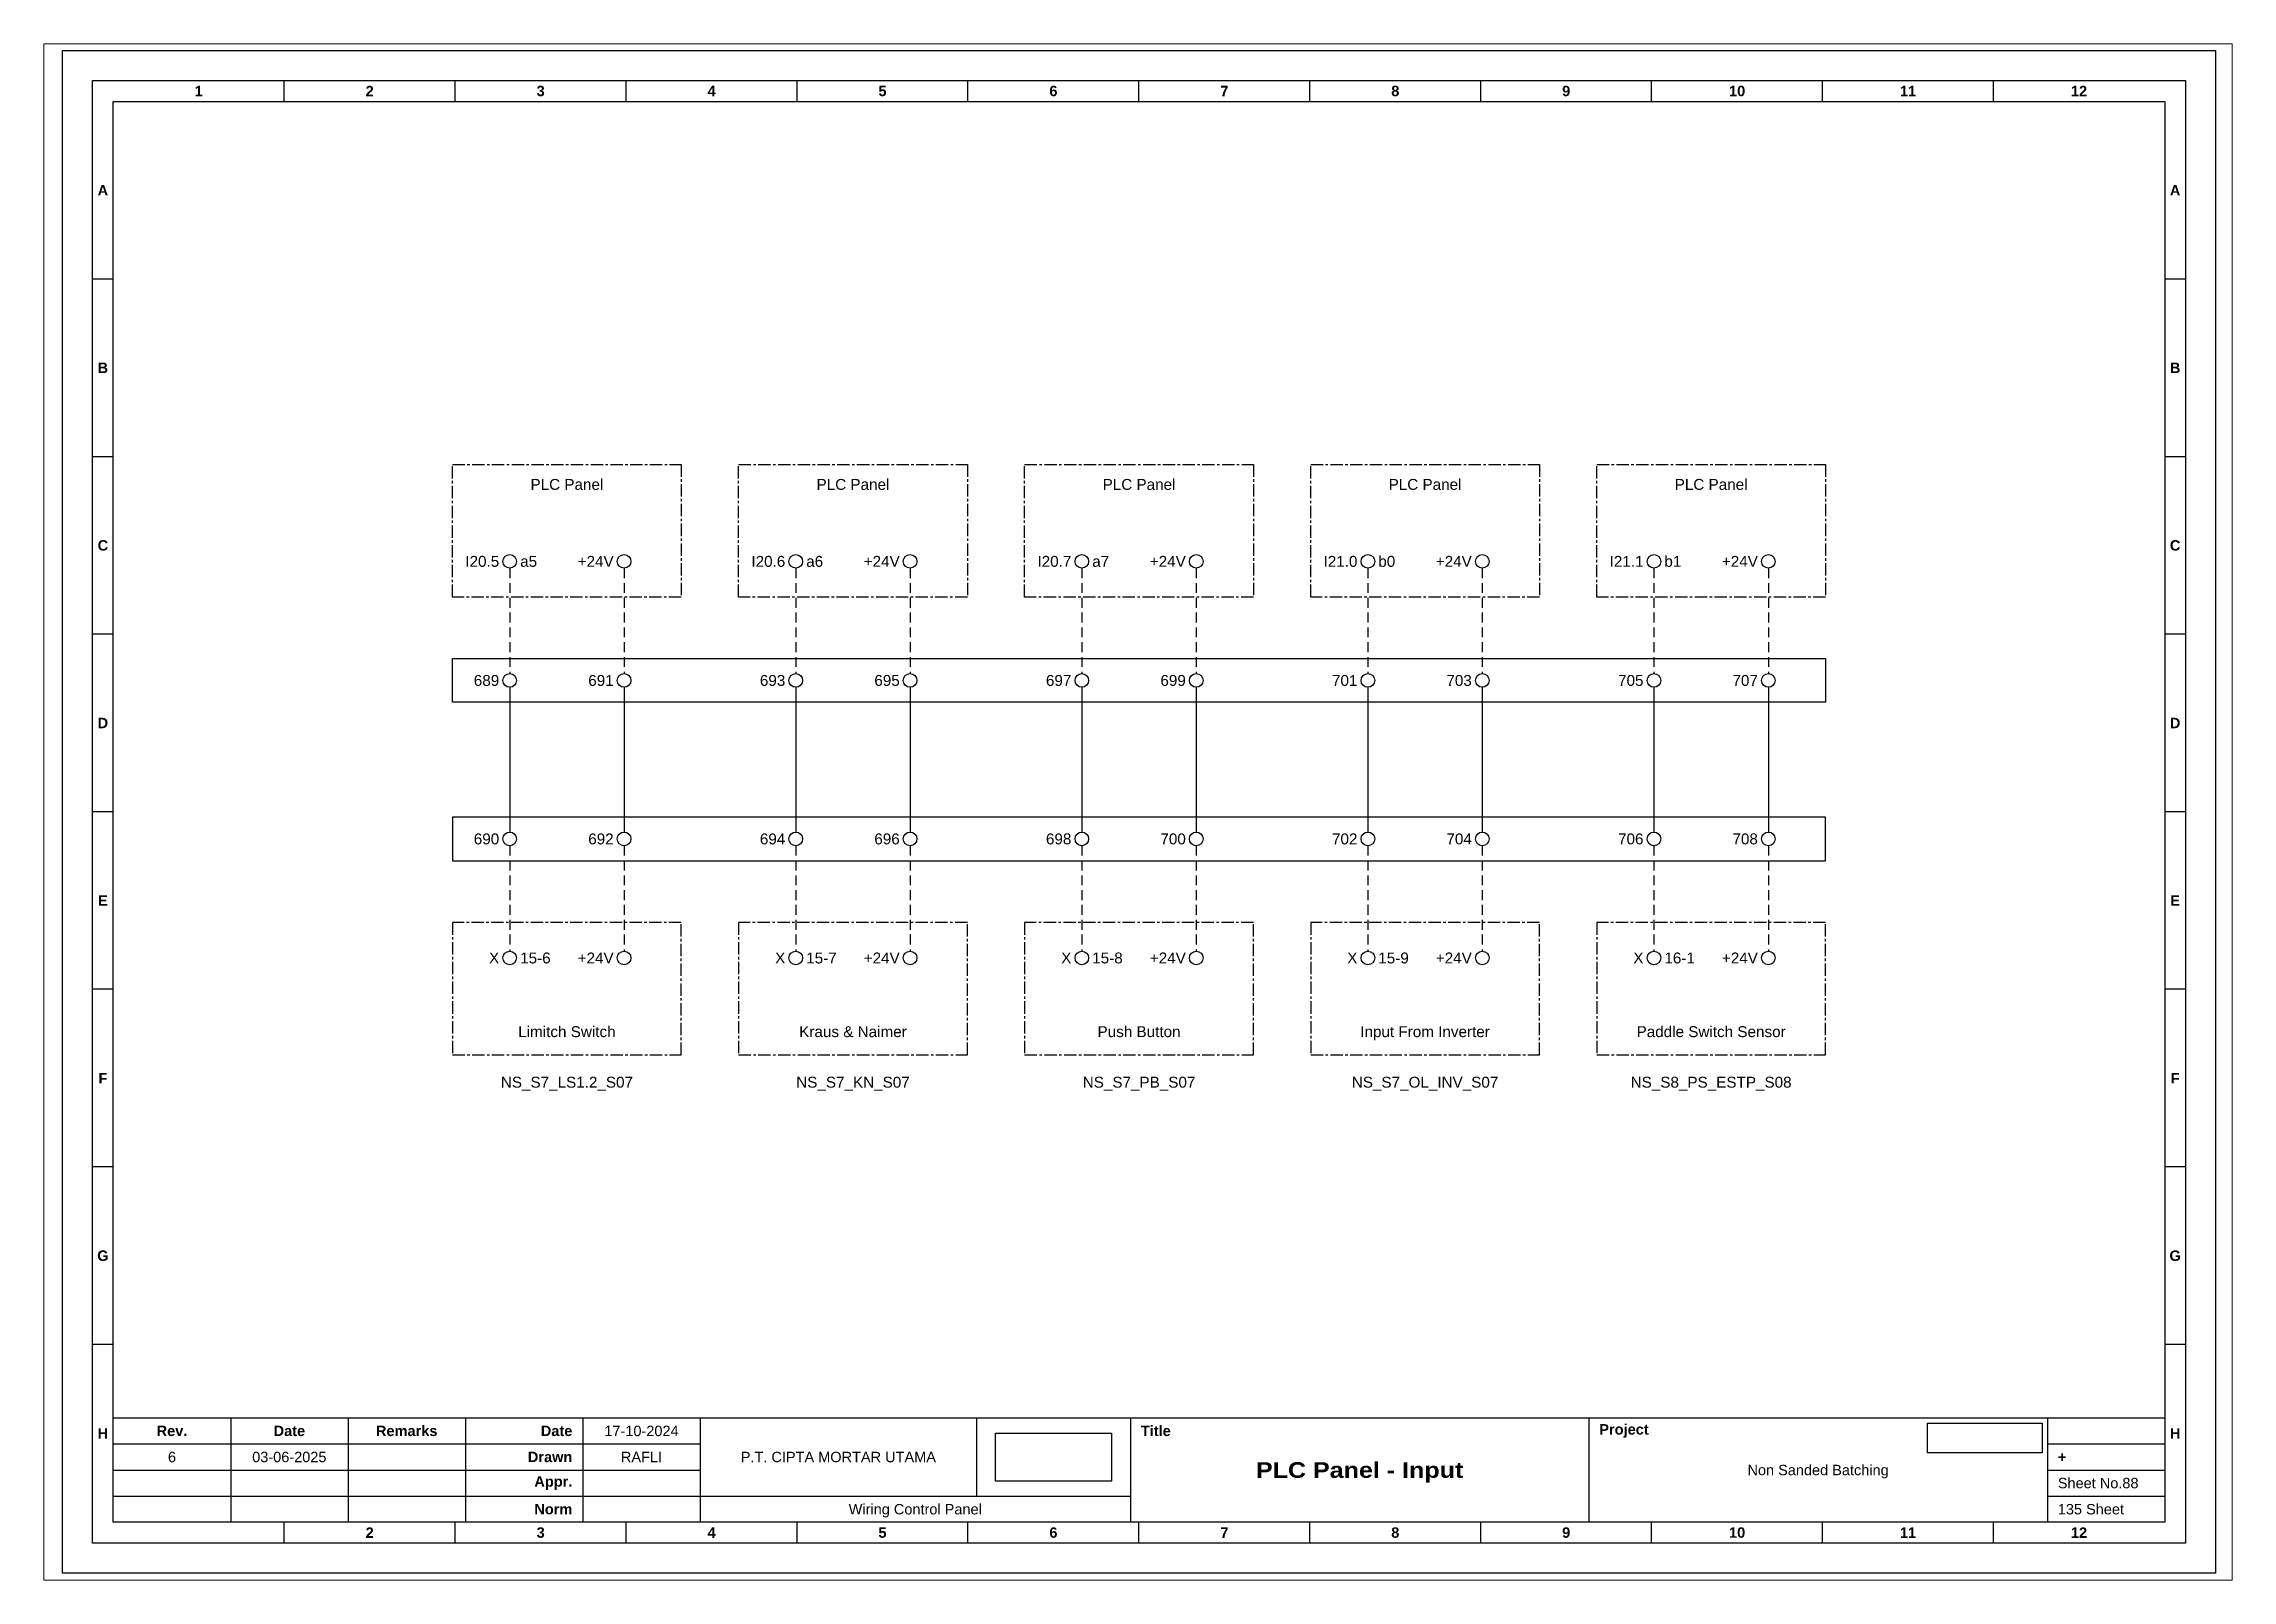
# Paper-space layout '88' of a CAD drawing. Header units: millimetres. Extents: x 0 to 291, y 0 to 204.
# The model-space entities are those that its viewports show. They can reach past a viewport. Long polylines and large blocks are cut down to what shows.
import ezdxf
from ezdxf.enums import TextEntityAlignment as Align

# ---------------------------------------------------------------- set-up
doc = ezdxf.new("R2010")
doc.units = ezdxf.units.MM
doc.linetypes.add('CENTER', pattern=[50.8, 31.75, -6.35, 6.35, -6.35])
doc.linetypes.add('HIDDEN', pattern=[9.525, 6.35, -3.175])
doc.layers.add('MU', color=7, linetype='Continuous', true_color=0xfefefe)
doc.styles.add('Bold', font='ariblk.ttf', dxfattribs={"height": 25.4})
doc.styles.get("Standard").update_dxf_attribs({"font": 'arial.ttf'})
picture_1 = doc.add_image_def('image1.png', size_in_pixel=(2048, 847))
picture_2 = doc.add_image_def('image2.png', size_in_pixel=(2092, 542))

# ---------------------------------------------------------------- blocks, each defined once
blk = doc.blocks.new('KOP MU PROJECT')
at = {"color": 6, "ltscale": 50}
for p, q in [((27.74, 184.05), (27.74, 186.66)), ((49.13, 184.05), (49.13, 186.66)), ((70.51, 184.05), (70.51, 186.66)), ((91.89, 184.05), (91.89, 186.66)), ((113.27, 184.05), (113.27, 186.66)), ((134.66, 184.05), (134.66, 186.66)), ((156.04, 184.05), (156.04, 186.66)), ((177.42, 184.05), (177.42, 186.66)), ((198.8, 184.05), (198.8, 186.66)), ((220.19, 184.05), (220.19, 186.66)), ((241.57, 184.05), (241.57, 186.66)), ((6.36, 161.84), (3.75, 161.84)), ((265.59, 161.84), (262.98, 161.84)), ((6.36, 139.63), (3.75, 139.63)), ((265.59, 139.63), (262.98, 139.63)), ((6.36, 117.42), (3.75, 117.42)), ((265.59, 117.42), (262.98, 117.42)), ((6.36, 95.22), (3.75, 95.22)), ((265.59, 95.22), (262.98, 95.22)), ((6.36, 73.01), (3.75, 73.01)), ((265.59, 73.01), (262.98, 73.01)), ((6.36, 50.8), (3.75, 50.8)), ((265.59, 50.8), (262.98, 50.8)), ((6.36, 28.59), (3.75, 28.59)), ((265.59, 28.59), (262.98, 28.59)), ((27.74, 3.75), (27.74, 6.36)), ((49.13, 3.75), (49.13, 6.36)), ((70.51, 3.75), (70.51, 6.36)), ((91.89, 3.75), (91.89, 6.36)), ((113.27, 3.75), (113.27, 6.36)), ((134.66, 3.75), (134.66, 6.36)), ((156.04, 3.75), (156.04, 6.36)), ((177.42, 3.75), (177.42, 6.36)), ((198.8, 3.75), (198.8, 6.36)), ((220.19, 3.75), (220.19, 6.36)), ((241.57, 3.75), (241.57, 6.36))]:
    blk.add_line(p, q, dxfattribs=at)
at = {"ltscale": 50}
for p, q in [((6.36, 19.41), (262.98, 19.41)), ((21.04, 19.41), (21.04, 6.36)), ((35.72, 19.41), (35.72, 6.36)), ((50.41, 19.41), (50.41, 6.36)), ((65.09, 19.41), (65.09, 6.36)), ((79.77, 19.41), (79.77, 6.36)), ((114.35, 19.41), (114.35, 9.62)), ((133.6, 19.41), (133.6, 6.36)), ((190.95, 19.41), (190.95, 6.36)), ((248.3, 19.41), (248.3, 6.36)), ((6.36, 16.15), (79.77, 16.15)), ((248.3, 16.15), (262.98, 16.15)), ((6.36, 12.89), (79.77, 12.89)), ((248.3, 12.89), (262.98, 12.89)), ((6.36, 9.62), (133.6, 9.62)), ((248.3, 9.62), (262.98, 9.62))]:
    blk.add_line(p, q, dxfattribs=at)
at = {"color": 1, "ltscale": 50}
blk.add_lwpolyline([(269.34, 0), (0, 0), (0, 190.41), (269.34, 190.41)], close=True, dxfattribs=at)
at = {"color": 6, "ltscale": 50}
for points in [[(265.59, 3.75), (3.75, 3.75), (3.75, 186.66), (265.59, 186.66)], [(262.98, 6.36), (6.36, 6.36), (6.36, 184.05), (262.98, 184.05)]]:
    blk.add_lwpolyline(points, close=True, dxfattribs=at)
at = {"ltscale": 50, "char_height": 1.305, "attachment_point": 4}
for s, width, heights, insert in [('\\pxqc;{\\fArial|b1|i0|c0|p34;1}', 21.3825, [2.51], (6.36, 185.36)), ('\\pxqc;{\\fArial|b1|i0|c0|p34;2}', 21.3825, [2.51], (27.74, 185.36)), ('\\pxqc;{\\fArial|b1|i0|c0|p34;3}', 21.3825, [2.51], (49.13, 185.36)), ('\\pxqc;{\\fArial|b1|i0|c0|p34;4}', 21.3825, [2.51], (70.51, 185.36)), ('\\pxqc;{\\fArial|b1|i0|c0|p34;5}', 21.3825, [2.51], (91.89, 185.36)), ('\\pxqc;{\\fArial|b1|i0|c0|p34;6}', 21.3825, [2.51], (113.27, 185.36)), ('\\pxqc;{\\fArial|b1|i0|c0|p34;7}', 21.3825, [2.51], (134.66, 185.36)), ('\\pxqc;{\\fArial|b1|i0|c0|p34;8}', 21.3825, [2.51], (156.04, 185.36)), ('\\pxqc;{\\fArial|b1|i0|c0|p34;9}', 21.3825, [2.51], (177.42, 185.36)), ('\\pxqc;{\\fArial|b1|i0|c0|p34;10}', 21.3825, [2.51], (198.8, 185.36)), ('\\pxqc;{\\fArial|b1|i0|c0|p34;11}', 21.3825, [2.51], (220.19, 185.36)), ('\\pxqc;{\\fArial|b1|i0|c0|p34;12}', 21.3825, [2.51], (241.57, 185.36)), ('\\pxqc;{\\fArial|b1|i0|c0|p34;A}', 2.61, [2.51], (3.75, 172.95)), ('\\pxqc;{\\fArial|b1|i0|c0|p34;A}', 2.61, [2.51], (262.98, 172.95)), ('\\pxqc;{\\fArial|b1|i0|c0|p34;B}', 2.61, [2.51], (3.75, 150.74)), ('\\pxqc;{\\fArial|b1|i0|c0|p34;B}', 2.61, [2.51], (262.98, 150.74)), ('\\pxqc;{\\fArial|b1|i0|c0|p34;C}', 2.61, [2.51], (3.75, 128.53)), ('\\pxqc;{\\fArial|b1|i0|c0|p34;C}', 2.61, [2.51], (262.98, 128.53)), ('\\pxqc;{\\fArial|b1|i0|c0|p34;D}', 2.61, [2.51], (3.75, 106.32)), ('\\pxqc;{\\fArial|b1|i0|c0|p34;D}', 2.61, [2.51], (262.98, 106.32)), ('\\pxqc;{\\fArial|b1|i0|c0|p34;E}', 2.61, [2.51], (3.75, 84.11)), ('\\pxqc;{\\fArial|b1|i0|c0|p34;E}', 2.61, [2.51], (262.98, 84.11)), ('\\pxqc;{\\fArial|b1|i0|c0|p34;F}', 2.61, [2.51], (3.75, 61.9)), ('\\pxqc;{\\fArial|b1|i0|c0|p34;F}', 2.61, [2.51], (262.98, 61.9)), ('\\pxqc;{\\fArial|b1|i0|c0|p34;G}', 2.61, [2.51], (3.75, 39.69)), ('\\pxqc;{\\fArial|b1|i0|c0|p34;G}', 2.61, [2.51], (262.98, 39.69)), ('\\pxqc;{\\fArial|b1|i0|c0|p34;H}', 2.61, [2.51], (3.75, 17.47)), ('\\pxqc;{\\fArial|b1|i0|c0|p34;Rev.}', 14.6811, [2.88], (6.36, 17.78)), ('\\pxqc;{\\fArial|b1|i0|c0|p34;Date}', 14.6811, [2.88], (21.04, 17.78)), ('\\pxqc;{\\fArial|b1|i0|c0|p34;Remarks}', 14.6811, [2.88], (35.72, 17.78)), ('\\pxqr;{\\fArial|b1|i0|c0|p34;Date}', 13.3761, [2.88], (50.41, 17.78)), ('\\pxql;{\\fArial|b1|i0|c0|p34;Title}', 50.2419, [2.88], (134.9, 17.78)), ('\\pxql;{\\fArial|b1|i0|c0|p34;Project}', 50.2419, [2.88], (192.25, 17.78)), ('\\pxqc;{\\fArial|b1|i0|c0|p34;H}', 2.61, [2.51], (262.98, 17.47)), ('\\pxqr;{\\fArial|b1|i0|c0|p34;Drawn}', 13.3761, [2.88], (50.41, 14.52)), ('\\pxql;{\\fArial|b1|i0|c0|p34;+}', 14.6811, [2.88], (249.61, 14.52)), ('\\pxqr;{\\fArial|b1|i0|c0|p34;Appr.}', 13.3761, [2.88], (50.41, 11.26)), ('\\pxqr;{\\fArial|b1|i0|c0|p34;Norm}', 13.3761, [2.88], (50.41, 7.99)), ('\\pxqc;{\\fArial|b1|i0|c0|p34;2}', 21.3825, [2.51], (27.74, 5.06)), ('\\pxqc;{\\fArial|b1|i0|c0|p34;3}', 21.3825, [2.51], (49.13, 5.06)), ('\\pxqc;{\\fArial|b1|i0|c0|p34;4}', 21.3825, [2.51], (70.51, 5.06)), ('\\pxqc;{\\fArial|b1|i0|c0|p34;5}', 21.3825, [2.51], (91.89, 5.06)), ('\\pxqc;{\\fArial|b1|i0|c0|p34;6}', 21.3825, [2.51], (113.27, 5.06)), ('\\pxqc;{\\fArial|b1|i0|c0|p34;7}', 21.3825, [2.51], (134.66, 5.06)), ('\\pxqc;{\\fArial|b1|i0|c0|p34;8}', 21.3825, [2.51], (156.04, 5.06)), ('\\pxqc;{\\fArial|b1|i0|c0|p34;9}', 21.3825, [2.51], (177.42, 5.06)), ('\\pxqc;{\\fArial|b1|i0|c0|p34;10}', 21.3825, [2.51], (198.8, 5.06)), ('\\pxqc;{\\fArial|b1|i0|c0|p34;11}', 21.3825, [2.51], (220.19, 5.06)), ('\\pxqc;{\\fArial|b1|i0|c0|p34;12}', 21.3825, [2.51], (241.57, 5.06))]:
    blk.add_mtext_dynamic_manual_height_columns(s, width=width, gutter_width=0.0326, heights=heights, dxfattribs=dict(at, insert=insert))
at = {"ltscale": 50}
for tag, p in [('DATECREATED', (72.43, 17.78)), ('REV', (13.7, 14.52)), ('REVDATE', (28.38, 14.52)), ('REMARKS', (43.06, 14.52)), ('DRAWN', (72.43, 14.52)), ('COMPANY', (97.06, 14.52)), ('APPR', (72.43, 11.26)), ('PROJECT', (219.62, 12.89)), ('NORM', (72.43, 7.99)), ('DRAWINGCATEGORY', (106.68, 7.99)), ('DESCRIPTION', (162.27, 10.03))]:
    blk.add_attdef(tag, text='', height=1.3, dxfattribs=at).set_placement(p, align=Align.MIDDLE_CENTER)
at = {"ltscale": 50, "style": 'Bold'}
blk.add_attdef('TITLE', text='', height=1.96, dxfattribs=at).set_placement((162.27, 12.89), align=Align.MIDDLE_CENTER)
at = {"ltscale": 50}
for tag, p in [('SHEETNUMBER', (249.61, 11.26)), ('TOTALSHEET', (249.61, 7.99))]:
    blk.add_attdef(tag, text='', height=1.3, dxfattribs=at).set_placement(p, align=Align.MIDDLE_LEFT)
image = blk.add_image(picture_1, insert=(116.72, 11.48), size_in_units=(14.5, 6), dxfattribs=at)
image.dxf.flags = 15
image = blk.add_image(picture_2, insert=(233.29, 15.04), size_in_units=(14.36, 3.72), dxfattribs=at)
image.dxf.flags = 15

msp = doc.modelspace()

# ---------------------------------------------------------------- linework, layer by layer
at = {"linetype": 'HIDDEN', "ltscale": 0.2}
for p, q in [((2689.77, 1141.97), (2689.77, 1127.48)), ((2705.51, 1141.97), (2705.51, 1127.48)), ((2729.11, 1141.97), (2729.11, 1127.48)), ((2744.84, 1141.97), (2744.84, 1127.48)), ((2768.45, 1141.97), (2768.45, 1127.48)), ((2784.18, 1141.97), (2784.18, 1127.48)), ((2807.79, 1141.97), (2807.79, 1127.48)), ((2823.52, 1141.97), (2823.52, 1127.48)), ((2847.13, 1141.97), (2847.13, 1127.48)), ((2862.86, 1141.97), (2862.86, 1127.48)), ((2689.77, 1103.81), (2689.77, 1089.32)), ((2705.51, 1103.81), (2705.51, 1089.32)), ((2729.11, 1103.81), (2729.11, 1089.32)), ((2744.84, 1103.81), (2744.84, 1089.32)), ((2768.45, 1103.81), (2768.45, 1089.32)), ((2784.18, 1103.81), (2784.18, 1089.32)), ((2807.79, 1103.81), (2807.79, 1089.32)), ((2823.52, 1103.81), (2823.52, 1089.32)), ((2847.13, 1103.81), (2847.13, 1089.32)), ((2862.86, 1103.81), (2862.86, 1089.32))]:
    msp.add_line(p, q, dxfattribs=at)
at = {"ltscale": 0.2}
for p, q in [((2689.77, 1125.6), (2689.77, 1105.69)), ((2705.51, 1125.6), (2705.51, 1105.69)), ((2729.11, 1125.6), (2729.11, 1105.69)), ((2744.84, 1125.6), (2744.84, 1105.69)), ((2768.45, 1125.6), (2768.45, 1105.69)), ((2784.18, 1125.6), (2784.18, 1105.69)), ((2807.79, 1125.6), (2807.79, 1105.69)), ((2823.52, 1125.6), (2823.52, 1105.69)), ((2847.13, 1125.6), (2847.13, 1105.69)), ((2862.86, 1125.6), (2862.86, 1105.69))]:
    msp.add_line(p, q, dxfattribs=at)
at = {"linetype": 'CENTER', "ltscale": 0.05}
for points in [[(2681.9, 1156.24), (2713.37, 1156.24), (2713.37, 1138.01), (2681.9, 1138.01)], [(2721.24, 1156.24), (2752.71, 1156.24), (2752.71, 1138.01), (2721.24, 1138.01)], [(2760.58, 1156.24), (2792.05, 1156.24), (2792.05, 1138.01), (2760.58, 1138.01)], [(2799.92, 1156.24), (2831.39, 1156.24), (2831.39, 1138.01), (2799.92, 1138.01)], [(2839.26, 1156.24), (2870.73, 1156.24), (2870.73, 1138.01), (2839.26, 1138.01)], [(2681.9, 1075.05), (2713.37, 1075.05), (2713.37, 1093.28), (2681.9, 1093.28)], [(2721.24, 1075.05), (2752.71, 1075.05), (2752.71, 1093.28), (2721.24, 1093.28)], [(2760.58, 1075.05), (2792.05, 1075.05), (2792.05, 1093.28), (2760.58, 1093.28)], [(2799.92, 1075.05), (2831.39, 1075.05), (2831.39, 1093.28), (2799.92, 1093.28)], [(2839.26, 1075.05), (2870.73, 1075.05), (2870.73, 1093.28), (2839.26, 1093.28)]]:
    msp.add_lwpolyline(points, close=True, dxfattribs=at)
at = {"ltscale": 0.05}
for points in [[(2681.9, 1129.55), (2870.73, 1129.55), (2870.73, 1123.54), (2681.9, 1123.54)], [(2681.9, 1101.74), (2870.73, 1101.74), (2870.73, 1107.76), (2681.9, 1107.76)]]:
    msp.add_lwpolyline(points, close=True, dxfattribs=at)
for centre in [(2689.77, 1142.91), (2705.51, 1142.91), (2729.11, 1142.91), (2744.84, 1142.91), (2768.45, 1142.91), (2784.18, 1142.91), (2807.79, 1142.91), (2823.52, 1142.91), (2847.13, 1142.91), (2862.86, 1142.91), (2689.77, 1126.54), (2705.51, 1126.54), (2729.11, 1126.54), (2744.84, 1126.54), (2768.45, 1126.54), (2784.18, 1126.54), (2807.79, 1126.54), (2823.52, 1126.54), (2847.13, 1126.54), (2862.86, 1126.54), (2689.77, 1104.75), (2705.51, 1104.75), (2729.11, 1104.75), (2744.84, 1104.75), (2768.45, 1104.75), (2784.18, 1104.75), (2807.79, 1104.75), (2823.52, 1104.75), (2847.13, 1104.75), (2862.86, 1104.75), (2689.77, 1088.38), (2705.51, 1088.38), (2729.11, 1088.38), (2744.84, 1088.38), (2768.45, 1088.38), (2784.18, 1088.38), (2807.79, 1088.38), (2823.52, 1088.38), (2847.13, 1088.38), (2862.86, 1088.38)]:
    msp.add_circle(centre, 0.938)

# ---------------------------------------------------------------- block references
at = {"xscale": 1.099296583304004, "yscale": 1.099296583304004, "zscale": 1.099296583304004}
msp.add_blockref('KOP MU PROJECT', (2628.27, 1003.81), dxfattribs=at).add_auto_attribs({'TITLE': 'PLC Panel - Input', 'PROJECT': 'Non Sanded Batching', 'COMPANY': 'P.T. CIPTA MORTAR UTAMA', 'DRAWINGCATEGORY': 'Wiring Control Panel', 'DRAWN': 'RAFLI', 'DATECREATED': '17-10-2024', 'REVDATE': '03-06-2025', 'REV': '6', 'SHEETNUMBER': 'Sheet No.88', 'TOTALSHEET': '135 Sheet'})

# ---------------------------------------------------------------- texts
for s, p in [('PLC Panel', (2697.64, 1154.24)), ('PLC Panel', (2736.98, 1154.24)), ('PLC Panel', (2776.32, 1154.24)), ('PLC Panel', (2815.65, 1154.24)), ('PLC Panel', (2854.99, 1154.24)), ('NS_S7_LS1.2_S07', (2697.64, 1072.05)), ('NS_S7_KN_S07', (2736.98, 1072.05)), ('NS_S7_PB_S07', (2776.32, 1072.05)), ('NS_S7_OL_INV_S07', (2815.65, 1072.05)), ('NS_S8_PS_ESTP_S08', (2854.99, 1072.05))]:
    msp.add_text(s, height=1.5).set_placement(p, align=Align.TOP_CENTER)
for s, p in [('I20.5', (2688.33, 1142.91)), ('+24V', (2704.07, 1142.91)), ('I20.6', (2727.67, 1142.91)), ('+24V', (2743.41, 1142.91)), ('I20.7', (2767.01, 1142.91)), ('+24V', (2782.75, 1142.91)), ('I21.0', (2806.35, 1142.91)), ('+24V', (2822.08, 1142.91)), ('I21.1', (2845.69, 1142.91)), ('+24V', (2861.42, 1142.91)), ('689', (2688.33, 1126.54)), ('691', (2704.07, 1126.54)), ('693', (2727.67, 1126.54)), ('695', (2743.41, 1126.54)), ('697', (2767.01, 1126.54)), ('699', (2782.75, 1126.54)), ('701', (2806.35, 1126.54)), ('703', (2822.08, 1126.54)), ('705', (2845.69, 1126.54)), ('707', (2861.42, 1126.54)), ('690', (2688.33, 1104.75)), ('692', (2704.07, 1104.75)), ('694', (2727.67, 1104.75)), ('696', (2743.41, 1104.75)), ('698', (2767.01, 1104.75)), ('700', (2782.75, 1104.75)), ('702', (2806.35, 1104.75)), ('704', (2822.08, 1104.75)), ('706', (2845.69, 1104.75)), ('708', (2861.42, 1104.75)), ('X', (2688.33, 1088.38)), ('+24V', (2704.07, 1088.38)), ('X', (2727.67, 1088.38)), ('+24V', (2743.41, 1088.38)), ('X', (2767.01, 1088.38)), ('+24V', (2782.75, 1088.38)), ('X', (2806.35, 1088.38)), ('+24V', (2822.08, 1088.38)), ('X', (2845.69, 1088.38)), ('+24V', (2861.42, 1088.38))]:
    msp.add_text(s, height=1.5).set_placement(p, align=Align.MIDDLE_RIGHT)
for s, p in [('a5', (2691.21, 1142.91)), ('a6', (2730.55, 1142.91)), ('a7', (2769.88, 1142.91)), ('b0', (2809.22, 1142.91)), ('b1', (2848.56, 1142.91)), ('15-6', (2691.21, 1088.38)), ('15-7', (2730.55, 1088.38)), ('15-8', (2769.88, 1088.38)), ('15-9', (2809.22, 1088.38)), ('16-1', (2848.56, 1088.38))]:
    msp.add_text(s, height=1.5).set_placement(p, align=Align.MIDDLE_LEFT)
for s, p in [('Limitch Switch', (2697.64, 1077.05)), ('Kraus & Naimer', (2736.98, 1077.05)), ('Push Button', (2776.32, 1077.05)), ('Input From Inverter', (2815.65, 1077.05)), ('Paddle Switch Sensor', (2854.99, 1077.05))]:
    msp.add_text(s, height=1.5).set_placement(p, align=Align.BOTTOM_CENTER)

psp = doc.layouts.new('88')

# ---------------------------------------------------------------- viewports
at = {"layer": 'MU'}
psp.add_viewport(center=(145.54, 102.16), size=(291.09, 204.3193), view_center_point=(2776.17, 1108.45), view_height=211.2463, dxfattribs=at)

doc.saveas('drawing.dxf')
